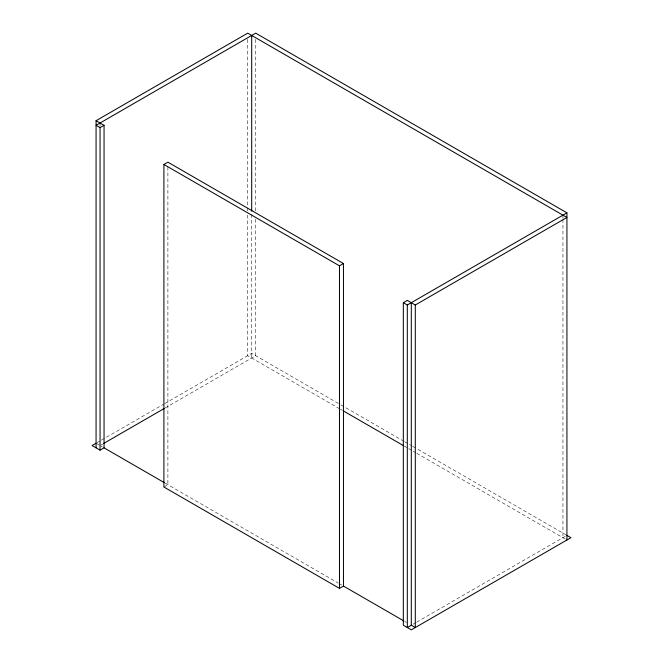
<?xml version="1.0" encoding="UTF-8"?>
<svg xmlns="http://www.w3.org/2000/svg" width="663" height="663" viewBox="0 0 663 663"><rect width="100%" height="100%" fill="white"/><g stroke="black" fill="none" stroke-linecap="round" stroke-linejoin="round"><path stroke-width="0.5" stroke-dasharray="3.31 2.49" d="M96.955 442.727L100.527 440.663M101.414 440.149L163.852 404.099M164.747 403.585L251.691 353.387L339.995 404.372M100.95 445.03L102.732 443.995M165.17 407.952L255.686 355.691L255.686 219.229M163.902 487.015L167.896 484.711L167.896 166.297M413.09 624.215L415.767 622.665M416.662 622.151L566.931 535.389L417.135 448.909M340.898 404.894L403.684 441.144M404.579 441.657L411.756 445.801M412.651 446.323L416.24 448.387M339.597 408.748L247.705 355.691L247.705 215.094M340.492 409.262L342.29 410.298M404.181 446.033L407.77 448.105M408.665 448.627L412.253 450.691M413.148 451.213L415.842 452.763M416.737 453.285L565.34 539.077M96.864 443.696L100.055 445.544M100.851 446L102.45 446.928M165.236 483.17L338.097 582.976M338.992 583.49L341.677 585.039M404.654 621.405L406.427 622.424M562.945 215.152L562.945 218.251M562.945 219.287L562.945 537.693M255.686 39.349L255.686 210.958M251.691 214.298L251.691 357.995M247.705 39.349L247.705 206.823M247.705 207.859L247.705 210.958M100.055 123.003L100.055 126.103"/><path stroke-width="0.99" d="M96.069 447.848L96.069 120.699L247.705 33.15L566.931 217.456L415.295 305.005L407.314 300.397L403.328 302.701L403.328 625.242L411.309 629.85L570.926 537.693L566.931 535.389M566.931 539.997L566.931 212.848L255.686 33.15L96.069 125.307L100.055 127.611L104.05 125.307L104.05 447.848L164.349 482.664M343.467 586.075L339.481 588.379L163.902 487.015L163.902 164.465L167.896 162.162L343.467 263.534L343.467 586.075L403.767 620.891M163.902 164.465L339.481 265.838L343.467 263.534M96.069 443.24L92.074 445.544L100.055 450.152L104.05 447.848M103.627 443.481L164.275 408.466M403.328 302.701L407.314 305.005L566.931 212.848M415.295 305.005L415.295 627.546L411.309 625.242L407.314 627.546L407.314 305.005M96.069 120.699L104.05 125.307M343.185 410.82L403.278 445.519M411.309 302.701L411.309 625.242M339.481 265.838L339.481 588.379M251.691 35.454L251.691 211.199M100.055 127.611L100.055 450.152"/></g></svg>
